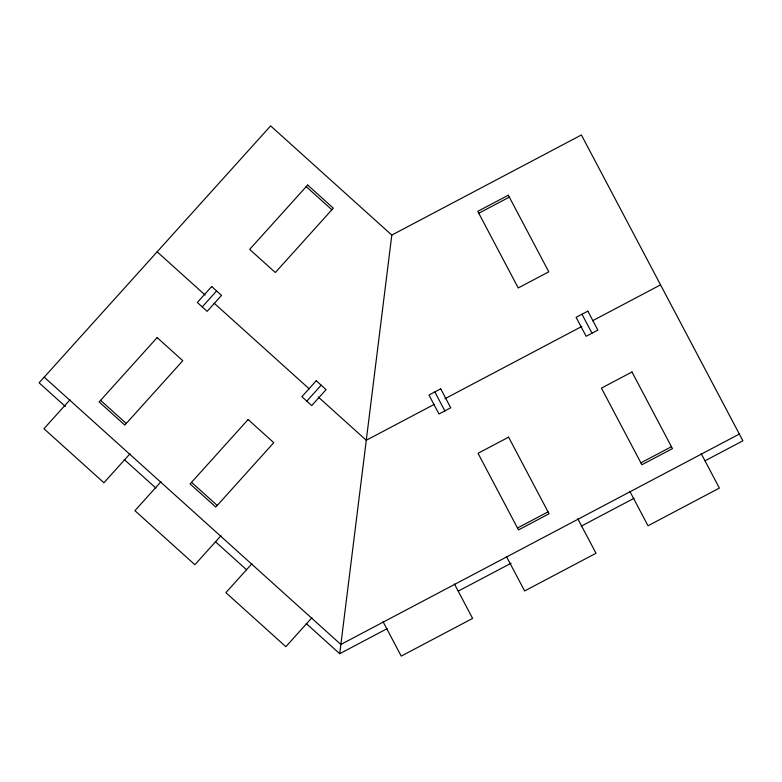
<?xml version="1.0" encoding="UTF-8"?>
<svg xmlns="http://www.w3.org/2000/svg" width="782" height="782" viewBox="0 0 782 782"><rect width="100%" height="100%" fill="white"/><g stroke="black" fill="none" stroke-linecap="round" stroke-linejoin="round"><path stroke-width="1.17" d="M306.212 623.518L339.72 653.713L391.802 235.089L581.397 134.973L742.9 440.804L705.168 460.725M70.028 399.778L43.948 428.712L103.918 482.748L129.988 453.814M202.245 306.906L216.614 290.963M160.984 481.741L134.915 510.675L194.884 564.712L220.954 535.778M306.808 401.127L321.177 385.184M251.951 563.714L225.881 592.648L285.85 646.685L311.92 617.741M478.78 213.242L509.326 197.113M434.186 404.402L366.269 440.266L318.294 397.031M444.968 398.712L581.867 326.417M592.639 320.728L660.555 284.863M517.489 528.006L548.045 511.878M640.888 462.846L671.445 446.718M739.332 434.049L340.864 644.466L44.212 377.159M339.72 653.713L387.149 628.66M458.301 591.094L511.125 563.196M581.192 526.198L634.016 498.3M391.802 235.089L270.621 125.892L39.1 382.828L65.356 406.493M306.212 186.634L331.881 209.762M157.143 251.824L205.128 295.058M214.18 303.221L309.242 388.869M100.585 400.345L126.254 423.482M191.541 482.318L217.21 505.446M124.211 459.523L155.901 488.085M215.666 541.936L246.457 569.677M701.21 453.648L719.391 488.085L648.014 525.787L629.823 491.34M581.974 314.227L591.994 333.2M577.81 518.808L596.001 553.255L524.624 590.948L506.433 556.501M434.831 391.929L444.85 410.902M454.42 583.968L472.602 618.415L401.225 656.108L383.033 621.661M157.143 337.58L99.138 401.948L124.807 425.076L182.812 360.707L157.143 337.58M211.687 286.525L197.318 302.468L207.171 311.344L221.531 295.401L211.687 286.525M307.658 185.031L249.663 249.399L275.332 272.527L333.327 208.168L307.658 185.031M248.109 419.543L190.104 483.911L215.773 507.049L273.778 442.671L248.109 419.543M316.251 380.746L301.881 396.689L311.735 405.565L326.094 389.622L316.251 380.746M508.32 195.207L477.773 211.335L518.222 287.952L548.778 271.813L508.32 195.207M440.696 388.83L428.976 395.027L438.985 414.001L450.715 407.803L440.696 388.83M587.839 311.138L576.109 317.326L586.129 336.299L597.859 330.102L587.839 311.138M508.593 437.158L478.037 453.296L518.495 529.913L549.052 513.784L508.593 437.158M631.983 371.997L601.436 388.126L641.895 464.752L672.452 448.614L631.983 371.997"/></g></svg>
